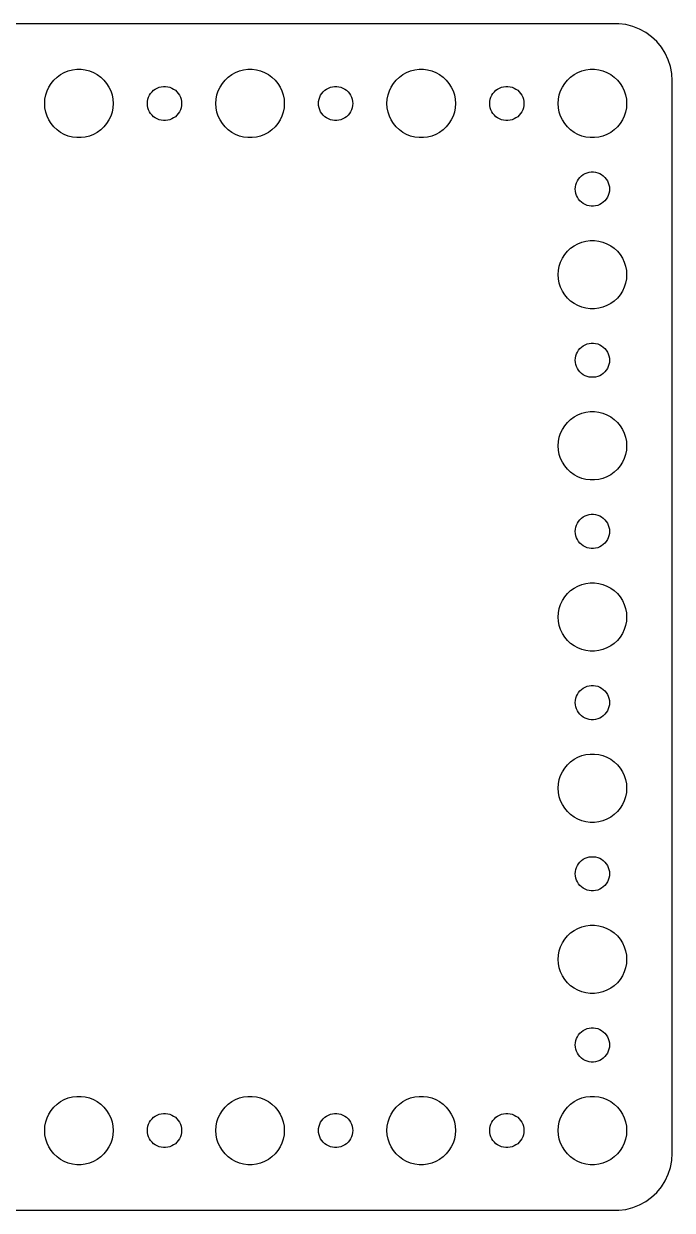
# Model space of a CAD drawing. Header units: metres. Extents: x -112 to 112, y -52 to 52.
# Drawn here: x 55.2 to 112, y -52 to 52 of the extents above; entities that cross this region are included whole.
import ezdxf

# ---------------------------------------------------------------- set-up
doc = ezdxf.new("R2010")
doc.units = ezdxf.units.M

msp = doc.modelspace()

# ---------------------------------------------------------------- linework, layer by layer
for p, q in [((107.314, 51.9901), (-107.314, 51.9901)), ((107.937, 51.9114), (107.314, 51.9901)), ((108.545, 51.7553), (107.937, 51.9114)), ((109.129, 51.5241), (108.545, 51.7553)), ((109.679, 51.2216), (109.129, 51.5241)), ((110.187, 50.8526), (109.679, 51.2216)), ((110.645, 50.4227), (110.187, 50.8526)), ((111.045, 49.9389), (110.645, 50.4227)), ((111.382, 49.4088), (111.045, 49.9389)), ((111.649, 48.8406), (111.382, 49.4088)), ((58.7227, 47.7145), (59.0729, 47.8532)), ((59.0729, 47.8532), (59.4379, 47.9469)), ((59.4379, 47.9469), (59.8116, 47.9941)), ((59.8116, 47.9941), (60.1884, 47.9941)), ((60.1884, 47.9941), (60.5621, 47.9469)), ((60.5621, 47.9469), (60.927, 47.8532)), ((60.927, 47.8532), (61.2773, 47.7145)), ((73.7227, 47.7145), (74.073, 47.8532)), ((74.073, 47.8532), (74.4379, 47.9469)), ((74.4379, 47.9469), (74.8116, 47.9941)), ((74.8116, 47.9941), (75.1884, 47.9941)), ((75.1884, 47.9941), (75.5621, 47.9469)), ((75.5621, 47.9469), (75.927, 47.8532)), ((75.927, 47.8532), (76.2773, 47.7145)), ((88.7227, 47.7145), (89.073, 47.8532)), ((89.073, 47.8532), (89.4379, 47.9469)), ((89.4379, 47.9469), (89.8116, 47.9941)), ((89.8116, 47.9941), (90.1884, 47.9941)), ((90.1884, 47.9941), (90.5621, 47.9469)), ((90.5621, 47.9469), (90.927, 47.8532)), ((90.927, 47.8532), (91.2773, 47.7145)), ((103.723, 47.7145), (104.073, 47.8532)), ((104.073, 47.8532), (104.438, 47.9469)), ((104.438, 47.9469), (104.812, 47.9941)), ((104.812, 47.9941), (105.188, 47.9941)), ((105.188, 47.9941), (105.562, 47.9469)), ((105.562, 47.9469), (105.927, 47.8532)), ((105.927, 47.8532), (106.277, 47.7145)), ((111.843, 48.2434), (111.649, 48.8406)), ((111.961, 47.6267), (111.843, 48.2434)), ((57.5729, 46.7634), (57.8131, 47.0536)), ((57.8131, 47.0536), (58.0877, 47.3115)), ((58.0877, 47.3115), (58.3925, 47.533)), ((58.3925, 47.533), (58.7227, 47.7145)), ((61.2773, 47.7145), (61.6075, 47.533)), ((61.6075, 47.533), (61.9123, 47.3115)), ((61.9123, 47.3115), (62.1869, 47.0536)), ((62.1869, 47.0536), (62.427, 46.7634)), ((72.573, 46.7634), (72.8131, 47.0536)), ((72.8131, 47.0536), (73.0877, 47.3115)), ((73.0877, 47.3115), (73.3925, 47.533)), ((73.3925, 47.533), (73.7227, 47.7145)), ((76.2773, 47.7145), (76.6075, 47.533)), ((76.6075, 47.533), (76.9123, 47.3115)), ((76.9123, 47.3115), (77.1869, 47.0536)), ((77.1869, 47.0536), (77.427, 46.7634)), ((87.573, 46.7634), (87.8131, 47.0536)), ((87.8131, 47.0536), (88.0877, 47.3115)), ((88.0877, 47.3115), (88.3925, 47.533)), ((88.3925, 47.533), (88.7227, 47.7145)), ((91.2773, 47.7145), (91.6075, 47.533)), ((91.6075, 47.533), (91.9123, 47.3115)), ((91.9123, 47.3115), (92.1869, 47.0536)), ((92.1869, 47.0536), (92.427, 46.7634)), ((102.573, 46.7634), (102.813, 47.0536)), ((102.813, 47.0536), (103.088, 47.3115)), ((103.088, 47.3115), (103.393, 47.533)), ((103.393, 47.533), (103.723, 47.7145)), ((106.277, 47.7145), (106.607, 47.533)), ((106.607, 47.533), (106.912, 47.3115)), ((106.912, 47.3115), (107.187, 47.0536)), ((107.187, 47.0536), (107.427, 46.7634)), ((112, 47), (111.961, 47.6267)), ((112, -47), (112, 47)), ((57.0942, 45.7461), (57.2107, 46.1044)), ((57.2107, 46.1044), (57.3711, 46.4453)), ((57.3711, 46.4453), (57.5729, 46.7634)), ((62.427, 46.7634), (62.6289, 46.4453)), ((62.6289, 46.4453), (62.7893, 46.1044)), ((62.7893, 46.1044), (62.9057, 45.7461)), ((66.1855, 45.7226), (66.2865, 45.8817)), ((66.2865, 45.8817), (66.4065, 46.0268)), ((66.4065, 46.0268), (66.5439, 46.1558)), ((66.5439, 46.1558), (66.6963, 46.2665)), ((66.6963, 46.2665), (66.8613, 46.3572)), ((66.8613, 46.3572), (67.0365, 46.4266)), ((67.0365, 46.4266), (67.2189, 46.4734)), ((67.2189, 46.4734), (67.4058, 46.497)), ((67.4058, 46.497), (67.5942, 46.497)), ((67.5942, 46.497), (67.7811, 46.4734)), ((67.7811, 46.4734), (67.9635, 46.4266)), ((67.9635, 46.4266), (68.1387, 46.3572)), ((68.1387, 46.3572), (68.3037, 46.2665)), ((68.3037, 46.2665), (68.4561, 46.1558)), ((68.4561, 46.1558), (68.5934, 46.0268)), ((68.5934, 46.0268), (68.7135, 45.8817)), ((68.7135, 45.8817), (68.8145, 45.7226)), ((72.0943, 45.7461), (72.2107, 46.1044)), ((72.2107, 46.1044), (72.3711, 46.4453)), ((72.3711, 46.4453), (72.573, 46.7634)), ((77.427, 46.7634), (77.6289, 46.4453)), ((77.6289, 46.4453), (77.7893, 46.1044)), ((77.7893, 46.1044), (77.9057, 45.7461)), ((81.1855, 45.7226), (81.2865, 45.8817)), ((81.2865, 45.8817), (81.4065, 46.0268)), ((81.4065, 46.0268), (81.5439, 46.1558)), ((81.5439, 46.1558), (81.6963, 46.2665)), ((81.6963, 46.2665), (81.8613, 46.3572)), ((81.8613, 46.3572), (82.0365, 46.4266)), ((82.0365, 46.4266), (82.2189, 46.4734)), ((82.2189, 46.4734), (82.4058, 46.497)), ((82.4058, 46.497), (82.5942, 46.497)), ((82.5942, 46.497), (82.7811, 46.4734)), ((82.7811, 46.4734), (82.9635, 46.4266)), ((82.9635, 46.4266), (83.1387, 46.3572)), ((83.1387, 46.3572), (83.3037, 46.2665)), ((83.3037, 46.2665), (83.4561, 46.1558)), ((83.4561, 46.1558), (83.5934, 46.0268)), ((83.5934, 46.0268), (83.7135, 45.8817)), ((83.7135, 45.8817), (83.8145, 45.7226)), ((87.0943, 45.7461), (87.2107, 46.1044)), ((87.2107, 46.1044), (87.3711, 46.4453)), ((87.3711, 46.4453), (87.573, 46.7634)), ((92.427, 46.7634), (92.6289, 46.4453)), ((92.6289, 46.4453), (92.7893, 46.1044)), ((92.7893, 46.1044), (92.9057, 45.7461)), ((96.1855, 45.7226), (96.2865, 45.8817)), ((96.2865, 45.8817), (96.4065, 46.0268)), ((96.4065, 46.0268), (96.5439, 46.1558)), ((96.5439, 46.1558), (96.6963, 46.2665)), ((96.6963, 46.2665), (96.8613, 46.3572)), ((96.8613, 46.3572), (97.0365, 46.4266)), ((97.0365, 46.4266), (97.2189, 46.4734)), ((97.2189, 46.4734), (97.4058, 46.497)), ((97.4058, 46.497), (97.5942, 46.497)), ((97.5942, 46.497), (97.7811, 46.4734)), ((97.7811, 46.4734), (97.9635, 46.4266)), ((97.9635, 46.4266), (98.1387, 46.3572)), ((98.1387, 46.3572), (98.3037, 46.2665)), ((98.3037, 46.2665), (98.4561, 46.1558)), ((98.4561, 46.1558), (98.5934, 46.0268)), ((98.5934, 46.0268), (98.7135, 45.8817)), ((98.7135, 45.8817), (98.8145, 45.7226)), ((102.094, 45.7461), (102.211, 46.1044)), ((102.211, 46.1044), (102.371, 46.4453)), ((102.371, 46.4453), (102.573, 46.7634)), ((107.427, 46.7634), (107.629, 46.4453)), ((107.629, 46.4453), (107.789, 46.1044)), ((107.789, 46.1044), (107.906, 45.7461)), ((57, 45), (57.0237, 45.376)), ((57.0237, 44.624), (57, 45)), ((57.0237, 45.376), (57.0942, 45.7461)), ((62.9057, 45.7461), (62.9763, 45.376)), ((62.9763, 45.376), (63, 45)), ((63, 45), (62.9763, 44.624)), ((66, 45), (66.0118, 45.188)), ((66.0118, 44.812), (66, 45)), ((66.0118, 45.188), (66.0471, 45.373)), ((66.0471, 44.627), (66.0118, 44.812)), ((66.0471, 45.373), (66.1053, 45.5522)), ((66.1053, 45.5522), (66.1855, 45.7226)), ((68.8145, 45.7226), (68.8947, 45.5522)), ((68.8947, 45.5522), (68.9529, 45.373)), ((68.9529, 45.373), (68.9882, 45.188)), ((68.9882, 44.812), (68.9529, 44.627)), ((68.9882, 45.188), (69, 45)), ((69, 45), (68.9882, 44.812)), ((72, 45), (72.0237, 45.376)), ((72.0237, 44.624), (72, 45)), ((72.0237, 45.376), (72.0943, 45.7461)), ((77.9057, 45.7461), (77.9763, 45.376)), ((77.9763, 45.376), (78, 45)), ((78, 45), (77.9763, 44.624)), ((81, 45), (81.0118, 45.188)), ((81.0118, 44.812), (81, 45)), ((81.0118, 45.188), (81.0471, 45.373)), ((81.0471, 44.627), (81.0118, 44.812)), ((81.0471, 45.373), (81.1053, 45.5522)), ((81.1053, 45.5522), (81.1855, 45.7226)), ((83.8145, 45.7226), (83.8947, 45.5522)), ((83.8947, 45.5522), (83.9529, 45.373)), ((83.9529, 45.373), (83.9882, 45.188)), ((83.9882, 44.812), (83.9529, 44.627)), ((83.9882, 45.188), (84, 45)), ((84, 45), (83.9882, 44.812)), ((87, 45), (87.0237, 45.376)), ((87.0237, 44.624), (87, 45)), ((87.0237, 45.376), (87.0943, 45.7461)), ((92.9057, 45.7461), (92.9763, 45.376)), ((92.9763, 45.376), (93, 45)), ((93, 45), (92.9763, 44.624)), ((96, 45), (96.0118, 45.188)), ((96.0118, 44.812), (96, 45)), ((96.0118, 45.188), (96.0471, 45.373)), ((96.0471, 44.627), (96.0118, 44.812)), ((96.0471, 45.373), (96.1053, 45.5522)), ((96.1053, 45.5522), (96.1855, 45.7226)), ((98.8145, 45.7226), (98.8947, 45.5522)), ((98.8947, 45.5522), (98.9529, 45.373)), ((98.9529, 45.373), (98.9882, 45.188)), ((98.9882, 44.812), (98.9529, 44.627)), ((98.9882, 45.188), (99, 45)), ((99, 45), (98.9882, 44.812)), ((102, 45), (102.024, 45.376)), ((102.024, 44.624), (102, 45)), ((102.024, 45.376), (102.094, 45.7461)), ((107.906, 45.7461), (107.976, 45.376)), ((107.976, 45.376), (108, 45)), ((108, 45), (107.976, 44.624)), ((57.0942, 44.2539), (57.0237, 44.624)), ((57.2107, 43.8956), (57.0942, 44.2539)), ((57.3711, 43.5547), (57.2107, 43.8956)), ((62.7893, 43.8956), (62.6289, 43.5547)), ((62.9057, 44.2539), (62.7893, 43.8956)), ((62.9763, 44.624), (62.9057, 44.2539)), ((66.1053, 44.4478), (66.0471, 44.627)), ((66.1855, 44.2774), (66.1053, 44.4478)), ((66.2865, 44.1183), (66.1855, 44.2774)), ((66.4065, 43.9732), (66.2865, 44.1183)), ((66.5439, 43.8442), (66.4065, 43.9732)), ((66.6963, 43.7335), (66.5439, 43.8442)), ((66.8613, 43.6428), (66.6963, 43.7335)), ((68.3037, 43.7335), (68.1387, 43.6428)), ((68.4561, 43.8442), (68.3037, 43.7335)), ((68.5934, 43.9732), (68.4561, 43.8442)), ((68.7135, 44.1183), (68.5934, 43.9732)), ((68.8145, 44.2774), (68.7135, 44.1183)), ((68.8947, 44.4478), (68.8145, 44.2774)), ((68.9529, 44.627), (68.8947, 44.4478)), ((72.0943, 44.2539), (72.0237, 44.624)), ((72.2107, 43.8956), (72.0943, 44.2539)), ((72.3711, 43.5547), (72.2107, 43.8956)), ((77.7893, 43.8956), (77.6289, 43.5547)), ((77.9057, 44.2539), (77.7893, 43.8956)), ((77.9763, 44.624), (77.9057, 44.2539)), ((81.1053, 44.4478), (81.0471, 44.627)), ((81.1855, 44.2774), (81.1053, 44.4478)), ((81.2865, 44.1183), (81.1855, 44.2774)), ((81.4065, 43.9732), (81.2865, 44.1183)), ((81.5439, 43.8442), (81.4065, 43.9732)), ((81.6963, 43.7335), (81.5439, 43.8442)), ((81.8613, 43.6428), (81.6963, 43.7335)), ((83.3037, 43.7335), (83.1387, 43.6428)), ((83.4561, 43.8442), (83.3037, 43.7335)), ((83.5934, 43.9732), (83.4561, 43.8442)), ((83.7135, 44.1183), (83.5934, 43.9732)), ((83.8145, 44.2774), (83.7135, 44.1183)), ((83.8947, 44.4478), (83.8145, 44.2774)), ((83.9529, 44.627), (83.8947, 44.4478)), ((87.0943, 44.2539), (87.0237, 44.624)), ((87.2107, 43.8956), (87.0943, 44.2539)), ((87.3711, 43.5547), (87.2107, 43.8956)), ((92.7893, 43.8956), (92.6289, 43.5547)), ((92.9057, 44.2539), (92.7893, 43.8956)), ((92.9763, 44.624), (92.9057, 44.2539)), ((96.1053, 44.4478), (96.0471, 44.627)), ((96.1855, 44.2774), (96.1053, 44.4478)), ((96.2865, 44.1183), (96.1855, 44.2774)), ((96.4065, 43.9732), (96.2865, 44.1183)), ((96.5439, 43.8442), (96.4065, 43.9732)), ((96.6963, 43.7335), (96.5439, 43.8442)), ((96.8613, 43.6428), (96.6963, 43.7335)), ((98.3037, 43.7335), (98.1387, 43.6428)), ((98.4561, 43.8442), (98.3037, 43.7335)), ((98.5934, 43.9732), (98.4561, 43.8442)), ((98.7135, 44.1183), (98.5934, 43.9732)), ((98.8145, 44.2774), (98.7135, 44.1183)), ((98.8947, 44.4478), (98.8145, 44.2774)), ((98.9529, 44.627), (98.8947, 44.4478)), ((102.094, 44.2539), (102.024, 44.624)), ((102.211, 43.8956), (102.094, 44.2539)), ((102.371, 43.5547), (102.211, 43.8956)), ((107.789, 43.8956), (107.629, 43.5547)), ((107.906, 44.2539), (107.789, 43.8956)), ((107.976, 44.624), (107.906, 44.2539)), ((57.5729, 43.2366), (57.3711, 43.5547)), ((57.8131, 42.9464), (57.5729, 43.2366)), ((58.0877, 42.6885), (57.8131, 42.9464)), ((58.3925, 42.467), (58.0877, 42.6885)), ((61.9123, 42.6885), (61.6075, 42.467)), ((62.1869, 42.9464), (61.9123, 42.6885)), ((62.427, 43.2366), (62.1869, 42.9464)), ((62.6289, 43.5547), (62.427, 43.2366)), ((67.0365, 43.5734), (66.8613, 43.6428)), ((67.2189, 43.5266), (67.0365, 43.5734)), ((67.4058, 43.503), (67.2189, 43.5266)), ((67.5942, 43.503), (67.4058, 43.503)), ((67.7811, 43.5266), (67.5942, 43.503)), ((67.9635, 43.5734), (67.7811, 43.5266)), ((68.1387, 43.6428), (67.9635, 43.5734)), ((72.573, 43.2366), (72.3711, 43.5547)), ((72.8131, 42.9464), (72.573, 43.2366)), ((73.0877, 42.6885), (72.8131, 42.9464)), ((73.3925, 42.467), (73.0877, 42.6885)), ((76.9123, 42.6885), (76.6075, 42.467)), ((77.1869, 42.9464), (76.9123, 42.6885)), ((77.427, 43.2366), (77.1869, 42.9464)), ((77.6289, 43.5547), (77.427, 43.2366)), ((82.0365, 43.5734), (81.8613, 43.6428)), ((82.2189, 43.5266), (82.0365, 43.5734)), ((82.4058, 43.503), (82.2189, 43.5266)), ((82.5942, 43.503), (82.4058, 43.503)), ((82.7811, 43.5266), (82.5942, 43.503)), ((82.9635, 43.5734), (82.7811, 43.5266)), ((83.1387, 43.6428), (82.9635, 43.5734)), ((87.573, 43.2366), (87.3711, 43.5547)), ((87.8131, 42.9464), (87.573, 43.2366)), ((88.0877, 42.6885), (87.8131, 42.9464)), ((88.3925, 42.467), (88.0877, 42.6885)), ((91.9123, 42.6885), (91.6075, 42.467)), ((92.1869, 42.9464), (91.9123, 42.6885)), ((92.427, 43.2366), (92.1869, 42.9464)), ((92.6289, 43.5547), (92.427, 43.2366)), ((97.0365, 43.5734), (96.8613, 43.6428)), ((97.2189, 43.5266), (97.0365, 43.5734)), ((97.4058, 43.503), (97.2189, 43.5266)), ((97.5942, 43.503), (97.4058, 43.503)), ((97.7811, 43.5266), (97.5942, 43.503)), ((97.9635, 43.5734), (97.7811, 43.5266)), ((98.1387, 43.6428), (97.9635, 43.5734)), ((102.573, 43.2366), (102.371, 43.5547)), ((102.813, 42.9464), (102.573, 43.2366)), ((103.088, 42.6885), (102.813, 42.9464)), ((103.393, 42.467), (103.088, 42.6885)), ((106.912, 42.6885), (106.607, 42.467)), ((107.187, 42.9464), (106.912, 42.6885)), ((107.427, 43.2366), (107.187, 42.9464)), ((107.629, 43.5547), (107.427, 43.2366)), ((58.7227, 42.2855), (58.3925, 42.467)), ((59.0729, 42.1468), (58.7227, 42.2855)), ((59.4379, 42.0531), (59.0729, 42.1468)), ((59.8116, 42.0059), (59.4379, 42.0531)), ((60.1884, 42.0059), (59.8116, 42.0059)), ((60.5621, 42.0531), (60.1884, 42.0059)), ((60.927, 42.1468), (60.5621, 42.0531)), ((61.2773, 42.2855), (60.927, 42.1468)), ((61.6075, 42.467), (61.2773, 42.2855)), ((73.7227, 42.2855), (73.3925, 42.467)), ((74.073, 42.1468), (73.7227, 42.2855)), ((74.4379, 42.0531), (74.073, 42.1468)), ((74.8116, 42.0059), (74.4379, 42.0531)), ((75.1884, 42.0059), (74.8116, 42.0059)), ((75.5621, 42.0531), (75.1884, 42.0059)), ((75.927, 42.1468), (75.5621, 42.0531)), ((76.2773, 42.2855), (75.927, 42.1468)), ((76.6075, 42.467), (76.2773, 42.2855)), ((88.7227, 42.2855), (88.3925, 42.467)), ((89.073, 42.1468), (88.7227, 42.2855)), ((89.4379, 42.0531), (89.073, 42.1468)), ((89.8116, 42.0059), (89.4379, 42.0531)), ((90.1884, 42.0059), (89.8116, 42.0059)), ((90.5621, 42.0531), (90.1884, 42.0059)), ((90.927, 42.1468), (90.5621, 42.0531)), ((91.2773, 42.2855), (90.927, 42.1468)), ((91.6075, 42.467), (91.2773, 42.2855)), ((103.723, 42.2855), (103.393, 42.467)), ((104.073, 42.1468), (103.723, 42.2855)), ((104.438, 42.0531), (104.073, 42.1468)), ((104.812, 42.0059), (104.438, 42.0531)), ((105.188, 42.0059), (104.812, 42.0059)), ((105.562, 42.0531), (105.188, 42.0059)), ((105.927, 42.1468), (105.562, 42.0531)), ((106.277, 42.2855), (105.927, 42.1468)), ((106.607, 42.467), (106.277, 42.2855)), ((103.786, 38.3817), (103.907, 38.5268)), ((103.907, 38.5268), (104.044, 38.6558)), ((104.044, 38.6558), (104.196, 38.7665)), ((104.196, 38.7665), (104.361, 38.8572)), ((104.361, 38.8572), (104.536, 38.9266)), ((104.536, 38.9266), (104.719, 38.9734)), ((104.719, 38.9734), (104.906, 38.997)), ((104.906, 38.997), (105.094, 38.997)), ((105.094, 38.997), (105.281, 38.9734)), ((105.281, 38.9734), (105.464, 38.9266)), ((105.464, 38.9266), (105.639, 38.8572)), ((105.639, 38.8572), (105.804, 38.7665)), ((105.804, 38.7665), (105.956, 38.6558)), ((105.956, 38.6558), (106.093, 38.5268)), ((106.093, 38.5268), (106.214, 38.3817)), ((103.5, 37.5), (103.512, 37.688)), ((103.512, 37.312), (103.5, 37.5)), ((103.512, 37.688), (103.547, 37.873)), ((103.547, 37.873), (103.605, 38.0522)), ((103.605, 38.0522), (103.686, 38.2226)), ((103.686, 38.2226), (103.786, 38.3817)), ((106.214, 38.3817), (106.314, 38.2226)), ((106.314, 38.2226), (106.395, 38.0522)), ((106.395, 38.0522), (106.453, 37.873)), ((106.453, 37.873), (106.488, 37.688)), ((106.488, 37.688), (106.5, 37.5)), ((106.5, 37.5), (106.488, 37.312)), ((103.547, 37.127), (103.512, 37.312)), ((103.605, 36.9478), (103.547, 37.127)), ((103.686, 36.7774), (103.605, 36.9478)), ((103.786, 36.6183), (103.686, 36.7774)), ((103.907, 36.4732), (103.786, 36.6183)), ((104.044, 36.3442), (103.907, 36.4732)), ((106.093, 36.4732), (105.956, 36.3442)), ((106.214, 36.6183), (106.093, 36.4732)), ((106.314, 36.7774), (106.214, 36.6183)), ((106.395, 36.9478), (106.314, 36.7774)), ((106.453, 37.127), (106.395, 36.9478)), ((106.488, 37.312), (106.453, 37.127)), ((104.196, 36.2335), (104.044, 36.3442)), ((104.361, 36.1428), (104.196, 36.2335)), ((104.536, 36.0734), (104.361, 36.1428)), ((104.719, 36.0266), (104.536, 36.0734)), ((104.906, 36.003), (104.719, 36.0266)), ((105.094, 36.003), (104.906, 36.003)), ((105.281, 36.0266), (105.094, 36.003)), ((105.464, 36.0734), (105.281, 36.0266)), ((105.639, 36.1428), (105.464, 36.0734)), ((105.804, 36.2335), (105.639, 36.1428)), ((105.956, 36.3442), (105.804, 36.2335)), ((102.813, 32.0536), (103.088, 32.3115)), ((103.088, 32.3115), (103.393, 32.533)), ((103.393, 32.533), (103.723, 32.7145)), ((103.723, 32.7145), (104.073, 32.8532)), ((104.073, 32.8532), (104.438, 32.9469)), ((104.438, 32.9469), (104.812, 32.9941)), ((104.812, 32.9941), (105.188, 32.9941)), ((105.188, 32.9941), (105.562, 32.9469)), ((105.562, 32.9469), (105.927, 32.8532)), ((105.927, 32.8532), (106.277, 32.7145)), ((106.277, 32.7145), (106.607, 32.533)), ((106.607, 32.533), (106.912, 32.3115)), ((106.912, 32.3115), (107.187, 32.0536)), ((102.211, 31.1044), (102.371, 31.4453)), ((102.371, 31.4453), (102.573, 31.7634)), ((102.573, 31.7634), (102.813, 32.0536)), ((107.187, 32.0536), (107.427, 31.7634)), ((107.427, 31.7634), (107.629, 31.4453)), ((107.629, 31.4453), (107.789, 31.1044)), ((102, 30), (102.024, 30.376)), ((102.024, 30.376), (102.094, 30.7461)), ((102.094, 30.7461), (102.211, 31.1044)), ((107.789, 31.1044), (107.906, 30.7461)), ((107.906, 30.7461), (107.976, 30.376)), ((107.976, 30.376), (108, 30)), ((102.024, 29.624), (102, 30)), ((102.094, 29.2539), (102.024, 29.624)), ((102.211, 28.8956), (102.094, 29.2539)), ((107.906, 29.2539), (107.789, 28.8956)), ((107.976, 29.624), (107.906, 29.2539)), ((108, 30), (107.976, 29.624)), ((102.371, 28.5547), (102.211, 28.8956)), ((102.573, 28.2366), (102.371, 28.5547)), ((102.813, 27.9464), (102.573, 28.2366)), ((107.427, 28.2366), (107.187, 27.9464)), ((107.629, 28.5547), (107.427, 28.2366)), ((107.789, 28.8956), (107.629, 28.5547)), ((103.088, 27.6884), (102.813, 27.9464)), ((103.393, 27.467), (103.088, 27.6884)), ((103.723, 27.2855), (103.393, 27.467)), ((104.073, 27.1468), (103.723, 27.2855)), ((104.438, 27.0531), (104.073, 27.1468)), ((104.812, 27.0059), (104.438, 27.0531)), ((105.562, 27.0531), (105.188, 27.0059)), ((105.927, 27.1468), (105.562, 27.0531)), ((106.277, 27.2855), (105.927, 27.1468)), ((106.607, 27.467), (106.277, 27.2855)), ((106.912, 27.6884), (106.607, 27.467)), ((107.187, 27.9464), (106.912, 27.6884)), ((105.188, 27.0059), (104.812, 27.0059)), ((104.361, 23.8572), (104.536, 23.9266)), ((104.536, 23.9266), (104.719, 23.9734)), ((104.719, 23.9734), (104.906, 23.997)), ((104.906, 23.997), (105.094, 23.997)), ((105.094, 23.997), (105.281, 23.9734)), ((105.281, 23.9734), (105.464, 23.9266)), ((105.464, 23.9266), (105.639, 23.8572)), ((103.547, 22.873), (103.605, 23.0522)), ((103.605, 23.0522), (103.686, 23.2226)), ((103.686, 23.2226), (103.786, 23.3817)), ((103.786, 23.3817), (103.907, 23.5268)), ((103.907, 23.5268), (104.044, 23.6558)), ((104.044, 23.6558), (104.196, 23.7665)), ((104.196, 23.7665), (104.361, 23.8572)), ((105.639, 23.8572), (105.804, 23.7665)), ((105.804, 23.7665), (105.956, 23.6558)), ((105.956, 23.6558), (106.093, 23.5268)), ((106.093, 23.5268), (106.214, 23.3817)), ((106.214, 23.3817), (106.314, 23.2226)), ((106.314, 23.2226), (106.395, 23.0522)), ((106.395, 23.0522), (106.453, 22.873)), ((103.5, 22.5), (103.512, 22.688)), ((103.512, 22.312), (103.5, 22.5)), ((103.512, 22.688), (103.547, 22.873)), ((103.547, 22.127), (103.512, 22.312)), ((103.605, 21.9478), (103.547, 22.127)), ((103.686, 21.7774), (103.605, 21.9478)), ((106.395, 21.9478), (106.314, 21.7774)), ((106.453, 22.127), (106.395, 21.9478)), ((106.453, 22.873), (106.488, 22.688)), ((106.488, 22.312), (106.453, 22.127)), ((106.488, 22.688), (106.5, 22.5)), ((106.5, 22.5), (106.488, 22.312)), ((103.786, 21.6183), (103.686, 21.7774)), ((103.907, 21.4732), (103.786, 21.6183)), ((104.044, 21.3442), (103.907, 21.4732)), ((104.196, 21.2335), (104.044, 21.3442)), ((104.361, 21.1427), (104.196, 21.2335)), ((104.536, 21.0734), (104.361, 21.1427)), ((104.719, 21.0266), (104.536, 21.0734)), ((104.906, 21.003), (104.719, 21.0266)), ((105.094, 21.003), (104.906, 21.003)), ((105.281, 21.0266), (105.094, 21.003)), ((105.464, 21.0734), (105.281, 21.0266)), ((105.639, 21.1427), (105.464, 21.0734)), ((105.804, 21.2335), (105.639, 21.1427)), ((105.956, 21.3442), (105.804, 21.2335)), ((106.093, 21.4732), (105.956, 21.3442)), ((106.214, 21.6183), (106.093, 21.4732)), ((106.314, 21.7774), (106.214, 21.6183)), ((103.393, 17.533), (103.723, 17.7145)), ((103.723, 17.7145), (104.073, 17.8532)), ((104.073, 17.8532), (104.438, 17.9469)), ((104.438, 17.9469), (104.812, 17.9941)), ((104.812, 17.9941), (105.188, 17.9941)), ((105.188, 17.9941), (105.562, 17.9469)), ((105.562, 17.9469), (105.927, 17.8532)), ((105.927, 17.8532), (106.277, 17.7145)), ((106.277, 17.7145), (106.607, 17.533)), ((102.371, 16.4453), (102.573, 16.7634)), ((102.573, 16.7634), (102.813, 17.0536)), ((102.813, 17.0536), (103.088, 17.3115)), ((103.088, 17.3115), (103.393, 17.533)), ((106.607, 17.533), (106.912, 17.3115)), ((106.912, 17.3115), (107.187, 17.0536)), ((107.187, 17.0536), (107.427, 16.7634)), ((107.427, 16.7634), (107.629, 16.4453)), ((102.024, 15.376), (102.094, 15.7461)), ((102.094, 15.7461), (102.211, 16.1044)), ((102.211, 16.1044), (102.371, 16.4453)), ((107.629, 16.4453), (107.789, 16.1044)), ((107.789, 16.1044), (107.906, 15.7461)), ((107.906, 15.7461), (107.976, 15.376)), ((102, 15), (102.024, 15.376)), ((102.024, 14.624), (102, 15)), ((102.094, 14.2539), (102.024, 14.624)), ((107.976, 14.624), (107.906, 14.2539)), ((107.976, 15.376), (108, 15)), ((108, 15), (107.976, 14.624)), ((102.211, 13.8956), (102.094, 14.2539)), ((102.371, 13.5547), (102.211, 13.8956)), ((102.573, 13.2366), (102.371, 13.5547)), ((107.629, 13.5547), (107.427, 13.2366)), ((107.789, 13.8956), (107.629, 13.5547)), ((107.906, 14.2539), (107.789, 13.8956)), ((102.813, 12.9464), (102.573, 13.2366)), ((103.088, 12.6884), (102.813, 12.9464)), ((103.393, 12.467), (103.088, 12.6884)), ((106.912, 12.6884), (106.607, 12.467)), ((107.187, 12.9464), (106.912, 12.6884)), ((107.427, 13.2366), (107.187, 12.9464)), ((103.723, 12.2855), (103.393, 12.467)), ((104.073, 12.1468), (103.723, 12.2855)), ((104.438, 12.0531), (104.073, 12.1468)), ((104.812, 12.0059), (104.438, 12.0531)), ((105.188, 12.0059), (104.812, 12.0059)), ((105.562, 12.0531), (105.188, 12.0059)), ((105.927, 12.1468), (105.562, 12.0531)), ((106.277, 12.2855), (105.927, 12.1468)), ((106.607, 12.467), (106.277, 12.2855)), ((103.686, 8.22263), (103.786, 8.38167)), ((103.786, 8.38167), (103.907, 8.52681)), ((103.907, 8.52681), (104.044, 8.65576)), ((104.044, 8.65576), (104.196, 8.76648)), ((104.196, 8.76648), (104.361, 8.85724)), ((104.361, 8.85724), (104.536, 8.92657)), ((104.536, 8.92657), (104.719, 8.97342)), ((104.719, 8.97342), (104.906, 8.99704)), ((104.906, 8.99704), (105.094, 8.99704)), ((105.094, 8.99704), (105.281, 8.97342)), ((105.281, 8.97342), (105.464, 8.92657)), ((105.464, 8.92657), (105.639, 8.85724)), ((105.639, 8.85724), (105.804, 8.76648)), ((105.804, 8.76648), (105.956, 8.65576)), ((105.956, 8.65576), (106.093, 8.52681)), ((106.093, 8.52681), (106.214, 8.38167)), ((106.214, 8.38167), (106.314, 8.22263)), ((103.5, 7.5), (103.512, 7.68799)), ((103.512, 7.312), (103.5, 7.5)), ((103.512, 7.68799), (103.547, 7.87303)), ((103.547, 7.12695), (103.512, 7.312)), ((103.547, 7.87303), (103.605, 8.05219)), ((103.605, 8.05219), (103.686, 8.22263)), ((106.314, 8.22263), (106.395, 8.05219)), ((106.395, 8.05219), (106.453, 7.87303)), ((106.453, 7.87303), (106.488, 7.68799)), ((106.488, 7.312), (106.453, 7.12695)), ((106.488, 7.68799), (106.5, 7.5)), ((106.5, 7.5), (106.488, 7.312)), ((103.605, 6.9478), (103.547, 7.12695)), ((103.686, 6.77736), (103.605, 6.9478)), ((103.786, 6.61832), (103.686, 6.77736)), ((103.907, 6.47318), (103.786, 6.61832)), ((104.044, 6.34422), (103.907, 6.47318)), ((104.196, 6.23351), (104.044, 6.34422)), ((105.956, 6.34422), (105.804, 6.23351)), ((106.093, 6.47318), (105.956, 6.34422)), ((106.214, 6.61832), (106.093, 6.47318)), ((106.314, 6.77736), (106.214, 6.61832)), ((106.395, 6.9478), (106.314, 6.77736)), ((106.453, 7.12695), (106.395, 6.9478)), ((104.361, 6.14275), (104.196, 6.23351)), ((104.536, 6.07341), (104.361, 6.14275)), ((104.719, 6.02657), (104.536, 6.07341)), ((104.906, 6.00294), (104.719, 6.02657)), ((105.094, 6.00294), (104.906, 6.00294)), ((105.281, 6.02657), (105.094, 6.00294)), ((105.464, 6.07341), (105.281, 6.02657)), ((105.639, 6.14275), (105.464, 6.07341)), ((105.804, 6.23351), (105.639, 6.14275)), ((102.813, 2.05363), (103.088, 2.31154)), ((103.088, 2.31154), (103.393, 2.53297)), ((103.393, 2.53297), (103.723, 2.71448)), ((103.723, 2.71448), (104.073, 2.85316)), ((104.073, 2.85316), (104.438, 2.94685)), ((104.438, 2.94685), (104.812, 2.99408)), ((104.812, 2.99408), (105.188, 2.99408)), ((105.188, 2.99408), (105.562, 2.94685)), ((105.562, 2.94685), (105.927, 2.85316)), ((105.927, 2.85316), (106.277, 2.71448)), ((106.277, 2.71448), (106.607, 2.53297)), ((106.607, 2.53297), (106.912, 2.31154)), ((106.912, 2.31154), (107.187, 2.05363)), ((102.094, 0.74606), (102.211, 1.10437)), ((102.211, 1.10437), (102.371, 1.44525)), ((102.371, 1.44525), (102.573, 1.76335)), ((102.573, 1.76335), (102.813, 2.05363)), ((107.187, 2.05363), (107.427, 1.76335)), ((107.427, 1.76335), (107.629, 1.44525)), ((107.629, 1.44525), (107.789, 1.10437)), ((107.789, 1.10437), (107.906, 0.74606)), ((102, 0), (102.024, 0.37599)), ((102.024, -0.37599), (102, 0)), ((102.024, 0.37599), (102.094, 0.74606)), ((107.906, 0.74606), (107.976, 0.37599)), ((107.976, 0.37599), (108, 0)), ((108, 0), (107.976, -0.37599)), ((102.094, -0.74606), (102.024, -0.37599)), ((102.211, -1.10437), (102.094, -0.74606)), ((107.906, -0.74606), (107.789, -1.10437)), ((107.976, -0.37599), (107.906, -0.74606)), ((102.371, -1.44525), (102.211, -1.10437)), ((102.573, -1.76335), (102.371, -1.44525)), ((102.813, -2.05363), (102.573, -1.76335)), ((103.088, -2.31154), (102.813, -2.05363)), ((107.187, -2.05363), (106.912, -2.31154)), ((107.427, -1.76335), (107.187, -2.05363)), ((107.629, -1.44525), (107.427, -1.76335)), ((107.789, -1.10437), (107.629, -1.44525)), ((103.393, -2.53297), (103.088, -2.31154)), ((103.723, -2.71448), (103.393, -2.53297)), ((104.073, -2.85316), (103.723, -2.71448)), ((104.438, -2.94685), (104.073, -2.85316)), ((104.812, -2.99408), (104.438, -2.94685)), ((105.188, -2.99408), (104.812, -2.99408)), ((105.562, -2.94685), (105.188, -2.99408)), ((105.927, -2.85316), (105.562, -2.94685)), ((106.277, -2.71448), (105.927, -2.85316)), ((106.607, -2.53297), (106.277, -2.71448)), ((106.912, -2.31154), (106.607, -2.53297)), ((104.044, -6.34422), (104.196, -6.23351)), ((104.196, -6.23351), (104.361, -6.14275)), ((104.361, -6.14275), (104.536, -6.07341)), ((104.536, -6.07341), (104.719, -6.02657)), ((104.719, -6.02657), (104.906, -6.00294)), ((104.906, -6.00294), (105.094, -6.00294)), ((105.094, -6.00294), (105.281, -6.02657)), ((105.281, -6.02657), (105.464, -6.07341)), ((105.464, -6.07341), (105.639, -6.14275)), ((105.639, -6.14275), (105.804, -6.23351)), ((105.804, -6.23351), (105.956, -6.34422)), ((103.512, -7.312), (103.547, -7.12695)), ((103.547, -7.12695), (103.605, -6.9478)), ((103.605, -6.9478), (103.686, -6.77736)), ((103.686, -6.77736), (103.786, -6.61832)), ((103.786, -6.61832), (103.907, -6.47318)), ((103.907, -6.47318), (104.044, -6.34422)), ((105.956, -6.34422), (106.093, -6.47318)), ((106.093, -6.47318), (106.214, -6.61832)), ((106.214, -6.61832), (106.314, -6.77736)), ((106.314, -6.77736), (106.395, -6.9478)), ((106.395, -6.9478), (106.453, -7.12695)), ((106.453, -7.12695), (106.488, -7.312)), ((103.5, -7.5), (103.512, -7.312)), ((103.512, -7.68799), (103.5, -7.5)), ((103.547, -7.87303), (103.512, -7.68799)), ((103.605, -8.05219), (103.547, -7.87303)), ((103.686, -8.22263), (103.605, -8.05219)), ((103.786, -8.38167), (103.686, -8.22263)), ((106.314, -8.22263), (106.214, -8.38167)), ((106.395, -8.05219), (106.314, -8.22263)), ((106.453, -7.87303), (106.395, -8.05219)), ((106.488, -7.68799), (106.453, -7.87303)), ((106.488, -7.312), (106.5, -7.5)), ((106.5, -7.5), (106.488, -7.68799)), ((103.907, -8.52681), (103.786, -8.38167)), ((104.044, -8.65576), (103.907, -8.52681)), ((104.196, -8.76648), (104.044, -8.65576)), ((104.361, -8.85724), (104.196, -8.76648)), ((104.536, -8.92657), (104.361, -8.85724)), ((104.719, -8.97342), (104.536, -8.92657)), ((104.906, -8.99704), (104.719, -8.97342)), ((105.094, -8.99704), (104.906, -8.99704)), ((105.281, -8.97342), (105.094, -8.99704)), ((105.464, -8.92657), (105.281, -8.97342)), ((105.639, -8.85724), (105.464, -8.92657)), ((105.804, -8.76648), (105.639, -8.85724)), ((105.956, -8.65576), (105.804, -8.76648)), ((106.093, -8.52681), (105.956, -8.65576)), ((106.214, -8.38167), (106.093, -8.52681)), ((103.088, -12.6884), (103.393, -12.467)), ((103.393, -12.467), (103.723, -12.2855)), ((103.723, -12.2855), (104.073, -12.1468)), ((104.073, -12.1468), (104.438, -12.0531)), ((104.438, -12.0531), (104.812, -12.0059)), ((104.812, -12.0059), (105.188, -12.0059)), ((105.188, -12.0059), (105.562, -12.0531)), ((105.562, -12.0531), (105.927, -12.1468)), ((105.927, -12.1468), (106.277, -12.2855)), ((106.277, -12.2855), (106.607, -12.467)), ((106.607, -12.467), (106.912, -12.6884)), ((102.371, -13.5547), (102.573, -13.2366)), ((102.573, -13.2366), (102.813, -12.9464)), ((102.813, -12.9464), (103.088, -12.6884)), ((106.912, -12.6884), (107.187, -12.9464)), ((107.187, -12.9464), (107.427, -13.2366)), ((107.427, -13.2366), (107.629, -13.5547)), ((102.024, -14.624), (102.094, -14.2539)), ((102.094, -14.2539), (102.211, -13.8956)), ((102.211, -13.8956), (102.371, -13.5547)), ((107.629, -13.5547), (107.789, -13.8956)), ((107.789, -13.8956), (107.906, -14.2539)), ((107.906, -14.2539), (107.976, -14.624)), ((102, -15), (102.024, -14.624)), ((102.024, -15.376), (102, -15)), ((102.094, -15.7461), (102.024, -15.376)), ((107.976, -15.376), (107.906, -15.7461)), ((107.976, -14.624), (108, -15)), ((108, -15), (107.976, -15.376)), ((102.211, -16.1044), (102.094, -15.7461)), ((102.371, -16.4453), (102.211, -16.1044)), ((102.573, -16.7634), (102.371, -16.4453)), ((107.629, -16.4453), (107.427, -16.7634)), ((107.789, -16.1044), (107.629, -16.4453)), ((107.906, -15.7461), (107.789, -16.1044)), ((102.813, -17.0536), (102.573, -16.7634)), ((103.088, -17.3115), (102.813, -17.0536)), ((103.393, -17.533), (103.088, -17.3115)), ((103.723, -17.7145), (103.393, -17.533)), ((106.607, -17.533), (106.277, -17.7145)), ((106.912, -17.3115), (106.607, -17.533)), ((107.187, -17.0536), (106.912, -17.3115)), ((107.427, -16.7634), (107.187, -17.0536)), ((104.073, -17.8532), (103.723, -17.7145)), ((104.438, -17.9469), (104.073, -17.8532)), ((104.812, -17.9941), (104.438, -17.9469)), ((105.188, -17.9941), (104.812, -17.9941)), ((105.562, -17.9469), (105.188, -17.9941)), ((105.927, -17.8532), (105.562, -17.9469)), ((106.277, -17.7145), (105.927, -17.8532)), ((103.605, -21.9478), (103.686, -21.7774)), ((103.686, -21.7774), (103.786, -21.6183)), ((103.786, -21.6183), (103.907, -21.4732)), ((103.907, -21.4732), (104.044, -21.3442)), ((104.044, -21.3442), (104.196, -21.2335)), ((104.196, -21.2335), (104.361, -21.1427)), ((104.361, -21.1427), (104.536, -21.0734)), ((104.536, -21.0734), (104.719, -21.0266)), ((104.719, -21.0266), (104.906, -21.003)), ((104.906, -21.003), (105.094, -21.003)), ((105.094, -21.003), (105.281, -21.0266)), ((105.281, -21.0266), (105.464, -21.0734)), ((105.464, -21.0734), (105.639, -21.1427)), ((105.639, -21.1427), (105.804, -21.2335)), ((105.804, -21.2335), (105.956, -21.3442)), ((105.956, -21.3442), (106.093, -21.4732)), ((106.093, -21.4732), (106.214, -21.6183)), ((106.214, -21.6183), (106.314, -21.7774)), ((106.314, -21.7774), (106.395, -21.9478)), ((103.5, -22.5), (103.512, -22.312)), ((103.512, -22.688), (103.5, -22.5)), ((103.512, -22.312), (103.547, -22.127)), ((103.547, -22.873), (103.512, -22.688)), ((103.547, -22.127), (103.605, -21.9478)), ((103.605, -23.0522), (103.547, -22.873)), ((106.395, -21.9478), (106.453, -22.127)), ((106.453, -22.873), (106.395, -23.0522)), ((106.453, -22.127), (106.488, -22.312)), ((106.488, -22.688), (106.453, -22.873)), ((106.488, -22.312), (106.5, -22.5)), ((106.5, -22.5), (106.488, -22.688)), ((103.686, -23.2226), (103.605, -23.0522)), ((103.786, -23.3817), (103.686, -23.2226)), ((103.907, -23.5268), (103.786, -23.3817)), ((104.044, -23.6558), (103.907, -23.5268)), ((104.196, -23.7665), (104.044, -23.6558)), ((104.361, -23.8572), (104.196, -23.7665)), ((104.536, -23.9266), (104.361, -23.8572)), ((105.639, -23.8572), (105.464, -23.9266)), ((105.804, -23.7665), (105.639, -23.8572)), ((105.956, -23.6558), (105.804, -23.7665)), ((106.093, -23.5268), (105.956, -23.6558)), ((106.214, -23.3817), (106.093, -23.5268)), ((106.314, -23.2226), (106.214, -23.3817)), ((106.395, -23.0522), (106.314, -23.2226)), ((104.719, -23.9734), (104.536, -23.9266)), ((104.906, -23.997), (104.719, -23.9734)), ((105.094, -23.997), (104.906, -23.997)), ((105.281, -23.9734), (105.094, -23.997)), ((105.464, -23.9266), (105.281, -23.9734)), ((104.438, -27.0531), (104.812, -27.0059)), ((104.812, -27.0059), (105.188, -27.0059)), ((105.188, -27.0059), (105.562, -27.0531)), ((102.573, -28.2366), (102.813, -27.9464)), ((102.813, -27.9464), (103.088, -27.6884)), ((103.088, -27.6884), (103.393, -27.467)), ((103.393, -27.467), (103.723, -27.2855)), ((103.723, -27.2855), (104.073, -27.1468)), ((104.073, -27.1468), (104.438, -27.0531)), ((105.562, -27.0531), (105.927, -27.1468)), ((105.927, -27.1468), (106.277, -27.2855)), ((106.277, -27.2855), (106.607, -27.467)), ((106.607, -27.467), (106.912, -27.6884)), ((106.912, -27.6884), (107.187, -27.9464)), ((107.187, -27.9464), (107.427, -28.2366)), ((102.094, -29.2539), (102.211, -28.8956)), ((102.211, -28.8956), (102.371, -28.5547)), ((102.371, -28.5547), (102.573, -28.2366)), ((107.427, -28.2366), (107.629, -28.5547)), ((107.629, -28.5547), (107.789, -28.8956)), ((107.789, -28.8956), (107.906, -29.2539)), ((102, -30), (102.024, -29.624)), ((102.024, -30.376), (102, -30)), ((102.024, -29.624), (102.094, -29.2539)), ((107.906, -29.2539), (107.976, -29.624)), ((107.976, -29.624), (108, -30)), ((108, -30), (107.976, -30.376)), ((102.094, -30.7461), (102.024, -30.376)), ((102.211, -31.1044), (102.094, -30.7461)), ((102.371, -31.4453), (102.211, -31.1044)), ((107.789, -31.1044), (107.629, -31.4453)), ((107.906, -30.7461), (107.789, -31.1044)), ((107.976, -30.376), (107.906, -30.7461)), ((102.573, -31.7634), (102.371, -31.4453)), ((102.813, -32.0536), (102.573, -31.7634)), ((103.088, -32.3115), (102.813, -32.0536)), ((107.187, -32.0536), (106.912, -32.3115)), ((107.427, -31.7634), (107.187, -32.0536)), ((107.629, -31.4453), (107.427, -31.7634)), ((103.393, -32.533), (103.088, -32.3115)), ((103.723, -32.7145), (103.393, -32.533)), ((104.073, -32.8532), (103.723, -32.7145)), ((104.438, -32.9469), (104.073, -32.8532)), ((104.812, -32.9941), (104.438, -32.9469)), ((105.188, -32.9941), (104.812, -32.9941)), ((105.562, -32.9469), (105.188, -32.9941)), ((105.927, -32.8532), (105.562, -32.9469)), ((106.277, -32.7145), (105.927, -32.8532)), ((106.607, -32.533), (106.277, -32.7145)), ((106.912, -32.3115), (106.607, -32.533)), ((103.907, -36.4732), (104.044, -36.3442)), ((104.044, -36.3442), (104.196, -36.2335)), ((104.196, -36.2335), (104.361, -36.1428)), ((104.361, -36.1428), (104.536, -36.0734)), ((104.536, -36.0734), (104.719, -36.0266)), ((104.719, -36.0266), (104.906, -36.003)), ((104.906, -36.003), (105.094, -36.003)), ((105.094, -36.003), (105.281, -36.0266)), ((105.281, -36.0266), (105.464, -36.0734)), ((105.464, -36.0734), (105.639, -36.1428)), ((105.639, -36.1428), (105.804, -36.2335)), ((105.804, -36.2335), (105.956, -36.3442)), ((105.956, -36.3442), (106.093, -36.4732)), ((103.5, -37.5), (103.512, -37.312)), ((103.512, -37.312), (103.547, -37.127)), ((103.547, -37.127), (103.605, -36.9478)), ((103.605, -36.9478), (103.686, -36.7774)), ((103.686, -36.7774), (103.786, -36.6183)), ((103.786, -36.6183), (103.907, -36.4732)), ((106.093, -36.4732), (106.214, -36.6183)), ((106.214, -36.6183), (106.314, -36.7774)), ((106.314, -36.7774), (106.395, -36.9478)), ((106.395, -36.9478), (106.453, -37.127)), ((106.453, -37.127), (106.488, -37.312)), ((106.488, -37.312), (106.5, -37.5)), ((103.512, -37.688), (103.5, -37.5)), ((103.547, -37.873), (103.512, -37.688)), ((103.605, -38.0522), (103.547, -37.873)), ((103.686, -38.2226), (103.605, -38.0522)), ((103.786, -38.3817), (103.686, -38.2226)), ((103.907, -38.5268), (103.786, -38.3817)), ((106.214, -38.3817), (106.093, -38.5268)), ((106.314, -38.2226), (106.214, -38.3817)), ((106.395, -38.0522), (106.314, -38.2226)), ((106.453, -37.873), (106.395, -38.0522)), ((106.488, -37.688), (106.453, -37.873)), ((106.5, -37.5), (106.488, -37.688)), ((104.044, -38.6558), (103.907, -38.5268)), ((104.196, -38.7665), (104.044, -38.6558)), ((104.361, -38.8572), (104.196, -38.7665)), ((104.536, -38.9266), (104.361, -38.8572)), ((104.719, -38.9734), (104.536, -38.9266)), ((104.906, -38.997), (104.719, -38.9734)), ((105.094, -38.997), (104.906, -38.997)), ((105.281, -38.9734), (105.094, -38.997)), ((105.464, -38.9266), (105.281, -38.9734)), ((105.639, -38.8572), (105.464, -38.9266)), ((105.804, -38.7665), (105.639, -38.8572)), ((105.956, -38.6558), (105.804, -38.7665)), ((106.093, -38.5268), (105.956, -38.6558)), ((58.0877, -42.6885), (58.3925, -42.467)), ((58.3925, -42.467), (58.7227, -42.2855)), ((58.7227, -42.2855), (59.0729, -42.1468)), ((59.0729, -42.1468), (59.4379, -42.0531)), ((59.4379, -42.0531), (59.8116, -42.0059)), ((59.8116, -42.0059), (60.1884, -42.0059)), ((60.1884, -42.0059), (60.5621, -42.0531)), ((60.5621, -42.0531), (60.927, -42.1468)), ((60.927, -42.1468), (61.2773, -42.2855)), ((61.2773, -42.2855), (61.6075, -42.467)), ((61.6075, -42.467), (61.9123, -42.6885)), ((73.0877, -42.6885), (73.3925, -42.467)), ((73.3925, -42.467), (73.7227, -42.2855)), ((73.7227, -42.2855), (74.073, -42.1468)), ((74.073, -42.1468), (74.4379, -42.0531)), ((74.4379, -42.0531), (74.8116, -42.0059)), ((74.8116, -42.0059), (75.1884, -42.0059)), ((75.1884, -42.0059), (75.5621, -42.0531)), ((75.5621, -42.0531), (75.927, -42.1468)), ((75.927, -42.1468), (76.2773, -42.2855)), ((76.2773, -42.2855), (76.6075, -42.467)), ((76.6075, -42.467), (76.9123, -42.6885)), ((88.0877, -42.6885), (88.3925, -42.467)), ((88.3925, -42.467), (88.7227, -42.2855)), ((88.7227, -42.2855), (89.073, -42.1468)), ((89.073, -42.1468), (89.4379, -42.0531)), ((89.4379, -42.0531), (89.8116, -42.0059)), ((89.8116, -42.0059), (90.1884, -42.0059)), ((90.1884, -42.0059), (90.5621, -42.0531)), ((90.5621, -42.0531), (90.927, -42.1468)), ((90.927, -42.1468), (91.2773, -42.2855)), ((91.2773, -42.2855), (91.6075, -42.467)), ((91.6075, -42.467), (91.9123, -42.6885)), ((103.088, -42.6885), (103.393, -42.467)), ((103.393, -42.467), (103.723, -42.2855)), ((103.723, -42.2855), (104.073, -42.1468)), ((104.073, -42.1468), (104.438, -42.0531)), ((104.438, -42.0531), (104.812, -42.0059)), ((104.812, -42.0059), (105.188, -42.0059)), ((105.188, -42.0059), (105.562, -42.0531)), ((105.562, -42.0531), (105.927, -42.1468)), ((105.927, -42.1468), (106.277, -42.2855)), ((106.277, -42.2855), (106.607, -42.467)), ((106.607, -42.467), (106.912, -42.6885)), ((57.2107, -43.8956), (57.3711, -43.5547)), ((57.3711, -43.5547), (57.5729, -43.2366)), ((57.5729, -43.2366), (57.8131, -42.9464)), ((57.8131, -42.9464), (58.0877, -42.6885)), ((61.9123, -42.6885), (62.1869, -42.9464)), ((62.1869, -42.9464), (62.427, -43.2366)), ((62.427, -43.2366), (62.6289, -43.5547)), ((62.6289, -43.5547), (62.7893, -43.8956)), ((66.6963, -43.7335), (66.8613, -43.6428)), ((66.8613, -43.6428), (67.0365, -43.5734)), ((67.0365, -43.5734), (67.2189, -43.5266)), ((67.2189, -43.5266), (67.4058, -43.503)), ((67.4058, -43.503), (67.5942, -43.503)), ((67.5942, -43.503), (67.7811, -43.5266)), ((67.7811, -43.5266), (67.9635, -43.5734)), ((67.9635, -43.5734), (68.1387, -43.6428)), ((68.1387, -43.6428), (68.3037, -43.7335)), ((72.2107, -43.8956), (72.3711, -43.5547)), ((72.3711, -43.5547), (72.573, -43.2366)), ((72.573, -43.2366), (72.8131, -42.9464)), ((72.8131, -42.9464), (73.0877, -42.6885)), ((76.9123, -42.6885), (77.1869, -42.9464)), ((77.1869, -42.9464), (77.427, -43.2366)), ((77.427, -43.2366), (77.6289, -43.5547)), ((77.6289, -43.5547), (77.7893, -43.8956)), ((81.6963, -43.7335), (81.8613, -43.6428)), ((81.8613, -43.6428), (82.0365, -43.5734)), ((82.0365, -43.5734), (82.2189, -43.5266)), ((82.2189, -43.5266), (82.4058, -43.503)), ((82.4058, -43.503), (82.5942, -43.503)), ((82.5942, -43.503), (82.7811, -43.5266)), ((82.7811, -43.5266), (82.9635, -43.5734)), ((82.9635, -43.5734), (83.1387, -43.6428)), ((83.1387, -43.6428), (83.3037, -43.7335)), ((87.2107, -43.8956), (87.3711, -43.5547)), ((87.3711, -43.5547), (87.573, -43.2366)), ((87.573, -43.2366), (87.8131, -42.9464)), ((87.8131, -42.9464), (88.0877, -42.6885)), ((91.9123, -42.6885), (92.1869, -42.9464)), ((92.1869, -42.9464), (92.427, -43.2366)), ((92.427, -43.2366), (92.6289, -43.5547)), ((92.6289, -43.5547), (92.7893, -43.8956)), ((96.6963, -43.7335), (96.8613, -43.6428)), ((96.8613, -43.6428), (97.0365, -43.5734)), ((97.0365, -43.5734), (97.2189, -43.5266)), ((97.2189, -43.5266), (97.4058, -43.503)), ((97.4058, -43.503), (97.5942, -43.503)), ((97.5942, -43.503), (97.7811, -43.5266)), ((97.7811, -43.5266), (97.9635, -43.5734)), ((97.9635, -43.5734), (98.1387, -43.6428)), ((98.1387, -43.6428), (98.3037, -43.7335)), ((102.211, -43.8956), (102.371, -43.5547)), ((102.371, -43.5547), (102.573, -43.2366)), ((102.573, -43.2366), (102.813, -42.9464)), ((102.813, -42.9464), (103.088, -42.6885)), ((106.912, -42.6885), (107.187, -42.9464)), ((107.187, -42.9464), (107.427, -43.2366)), ((107.427, -43.2366), (107.629, -43.5547)), ((107.629, -43.5547), (107.789, -43.8956)), ((57, -45), (57.0237, -44.624)), ((57.0237, -44.624), (57.0942, -44.2539)), ((57.0942, -44.2539), (57.2107, -43.8956)), ((62.7893, -43.8956), (62.9057, -44.2539)), ((62.9057, -44.2539), (62.9763, -44.624)), ((62.9763, -44.624), (63, -45)), ((66.0118, -44.812), (66.0471, -44.627)), ((66.0471, -44.627), (66.1053, -44.4478)), ((66.1053, -44.4478), (66.1855, -44.2774)), ((66.1855, -44.2774), (66.2865, -44.1183)), ((66.2865, -44.1183), (66.4065, -43.9732)), ((66.4065, -43.9732), (66.5439, -43.8442)), ((66.5439, -43.8442), (66.6963, -43.7335)), ((68.3037, -43.7335), (68.4561, -43.8442)), ((68.4561, -43.8442), (68.5934, -43.9732)), ((68.5934, -43.9732), (68.7135, -44.1183)), ((68.7135, -44.1183), (68.8145, -44.2774)), ((68.8145, -44.2774), (68.8947, -44.4478)), ((68.8947, -44.4478), (68.9529, -44.627)), ((68.9529, -44.627), (68.9882, -44.812)), ((72, -45), (72.0237, -44.624)), ((72.0237, -44.624), (72.0943, -44.2539)), ((72.0943, -44.2539), (72.2107, -43.8956)), ((77.7893, -43.8956), (77.9057, -44.2539)), ((77.9057, -44.2539), (77.9763, -44.624)), ((77.9763, -44.624), (78, -45)), ((81.0118, -44.812), (81.0471, -44.627)), ((81.0471, -44.627), (81.1053, -44.4478)), ((81.1053, -44.4478), (81.1855, -44.2774)), ((81.1855, -44.2774), (81.2865, -44.1183)), ((81.2865, -44.1183), (81.4065, -43.9732)), ((81.4065, -43.9732), (81.5439, -43.8442)), ((81.5439, -43.8442), (81.6963, -43.7335)), ((83.3037, -43.7335), (83.4561, -43.8442)), ((83.4561, -43.8442), (83.5934, -43.9732)), ((83.5934, -43.9732), (83.7135, -44.1183)), ((83.7135, -44.1183), (83.8145, -44.2774)), ((83.8145, -44.2774), (83.8947, -44.4478)), ((83.8947, -44.4478), (83.9529, -44.627)), ((83.9529, -44.627), (83.9882, -44.812)), ((87, -45), (87.0237, -44.624)), ((87.0237, -44.624), (87.0943, -44.2539)), ((87.0943, -44.2539), (87.2107, -43.8956)), ((92.7893, -43.8956), (92.9057, -44.2539)), ((92.9057, -44.2539), (92.9763, -44.624)), ((92.9763, -44.624), (93, -45)), ((96.0118, -44.812), (96.0471, -44.627)), ((96.0471, -44.627), (96.1053, -44.4478)), ((96.1053, -44.4478), (96.1855, -44.2774)), ((96.1855, -44.2774), (96.2865, -44.1183)), ((96.2865, -44.1183), (96.4065, -43.9732)), ((96.4065, -43.9732), (96.5439, -43.8442)), ((96.5439, -43.8442), (96.6963, -43.7335)), ((98.3037, -43.7335), (98.4561, -43.8442)), ((98.4561, -43.8442), (98.5934, -43.9732)), ((98.5934, -43.9732), (98.7135, -44.1183)), ((98.7135, -44.1183), (98.8145, -44.2774)), ((98.8145, -44.2774), (98.8947, -44.4478)), ((98.8947, -44.4478), (98.9529, -44.627)), ((98.9529, -44.627), (98.9882, -44.812)), ((102, -45), (102.024, -44.624)), ((102.024, -44.624), (102.094, -44.2539)), ((102.094, -44.2539), (102.211, -43.8956)), ((107.789, -43.8956), (107.906, -44.2539)), ((107.906, -44.2539), (107.976, -44.624)), ((107.976, -44.624), (108, -45)), ((57.0237, -45.376), (57, -45)), ((57.0942, -45.7461), (57.0237, -45.376)), ((57.2107, -46.1044), (57.0942, -45.7461)), ((62.9057, -45.7461), (62.7893, -46.1044)), ((62.9763, -45.376), (62.9057, -45.7461)), ((63, -45), (62.9763, -45.376)), ((66, -45), (66.0118, -44.812)), ((66.0118, -45.188), (66, -45)), ((66.0471, -45.373), (66.0118, -45.188)), ((66.1053, -45.5522), (66.0471, -45.373)), ((66.1855, -45.7226), (66.1053, -45.5522)), ((66.2865, -45.8817), (66.1855, -45.7226)), ((68.8145, -45.7226), (68.7135, -45.8817)), ((68.8947, -45.5522), (68.8145, -45.7226)), ((68.9529, -45.373), (68.8947, -45.5522)), ((68.9882, -45.188), (68.9529, -45.373)), ((68.9882, -44.812), (69, -45)), ((69, -45), (68.9882, -45.188)), ((72.0237, -45.376), (72, -45)), ((72.0943, -45.7461), (72.0237, -45.376)), ((72.2107, -46.1044), (72.0943, -45.7461)), ((77.9057, -45.7461), (77.7893, -46.1044)), ((77.9763, -45.376), (77.9057, -45.7461)), ((78, -45), (77.9763, -45.376)), ((81, -45), (81.0118, -44.812)), ((81.0118, -45.188), (81, -45)), ((81.0471, -45.373), (81.0118, -45.188)), ((81.1053, -45.5522), (81.0471, -45.373)), ((81.1855, -45.7226), (81.1053, -45.5522)), ((81.2865, -45.8817), (81.1855, -45.7226)), ((83.8145, -45.7226), (83.7135, -45.8817)), ((83.8947, -45.5522), (83.8145, -45.7226)), ((83.9529, -45.373), (83.8947, -45.5522)), ((83.9882, -45.188), (83.9529, -45.373)), ((83.9882, -44.812), (84, -45)), ((84, -45), (83.9882, -45.188)), ((87.0237, -45.376), (87, -45)), ((87.0943, -45.7461), (87.0237, -45.376)), ((87.2107, -46.1044), (87.0943, -45.7461)), ((92.9057, -45.7461), (92.7893, -46.1044)), ((92.9763, -45.376), (92.9057, -45.7461)), ((93, -45), (92.9763, -45.376)), ((96, -45), (96.0118, -44.812)), ((96.0118, -45.188), (96, -45)), ((96.0471, -45.373), (96.0118, -45.188)), ((96.1053, -45.5522), (96.0471, -45.373)), ((96.1855, -45.7226), (96.1053, -45.5522)), ((96.2865, -45.8817), (96.1855, -45.7226)), ((98.8145, -45.7226), (98.7135, -45.8817)), ((98.8947, -45.5522), (98.8145, -45.7226)), ((98.9529, -45.373), (98.8947, -45.5522)), ((98.9882, -45.188), (98.9529, -45.373)), ((98.9882, -44.812), (99, -45)), ((99, -45), (98.9882, -45.188)), ((102.024, -45.376), (102, -45)), ((102.094, -45.7461), (102.024, -45.376)), ((102.211, -46.1044), (102.094, -45.7461)), ((107.906, -45.7461), (107.789, -46.1044)), ((107.976, -45.376), (107.906, -45.7461)), ((108, -45), (107.976, -45.376)), ((57.3711, -46.4453), (57.2107, -46.1044)), ((57.5729, -46.7634), (57.3711, -46.4453)), ((57.8131, -47.0536), (57.5729, -46.7634)), ((62.427, -46.7634), (62.1869, -47.0536)), ((62.6289, -46.4453), (62.427, -46.7634)), ((62.7893, -46.1044), (62.6289, -46.4453)), ((66.4065, -46.0268), (66.2865, -45.8817)), ((66.5439, -46.1558), (66.4065, -46.0268)), ((66.6963, -46.2665), (66.5439, -46.1558)), ((66.8613, -46.3572), (66.6963, -46.2665)), ((67.0365, -46.4266), (66.8613, -46.3572)), ((67.2189, -46.4734), (67.0365, -46.4266)), ((67.4058, -46.497), (67.2189, -46.4734)), ((67.5942, -46.497), (67.4058, -46.497)), ((67.7811, -46.4734), (67.5942, -46.497)), ((67.9635, -46.4266), (67.7811, -46.4734)), ((68.1387, -46.3572), (67.9635, -46.4266)), ((68.3037, -46.2665), (68.1387, -46.3572)), ((68.4561, -46.1558), (68.3037, -46.2665)), ((68.5934, -46.0268), (68.4561, -46.1558)), ((68.7135, -45.8817), (68.5934, -46.0268)), ((72.3711, -46.4453), (72.2107, -46.1044)), ((72.573, -46.7634), (72.3711, -46.4453)), ((72.8131, -47.0536), (72.573, -46.7634)), ((77.427, -46.7634), (77.1869, -47.0536)), ((77.6289, -46.4453), (77.427, -46.7634)), ((77.7893, -46.1044), (77.6289, -46.4453)), ((81.4065, -46.0268), (81.2865, -45.8817)), ((81.5439, -46.1558), (81.4065, -46.0268)), ((81.6963, -46.2665), (81.5439, -46.1558)), ((81.8613, -46.3572), (81.6963, -46.2665)), ((82.0365, -46.4266), (81.8613, -46.3572)), ((82.2189, -46.4734), (82.0365, -46.4266)), ((82.4058, -46.497), (82.2189, -46.4734)), ((82.5942, -46.497), (82.4058, -46.497)), ((82.7811, -46.4734), (82.5942, -46.497)), ((82.9635, -46.4266), (82.7811, -46.4734)), ((83.1387, -46.3572), (82.9635, -46.4266)), ((83.3037, -46.2665), (83.1387, -46.3572)), ((83.4561, -46.1558), (83.3037, -46.2665)), ((83.5934, -46.0268), (83.4561, -46.1558)), ((83.7135, -45.8817), (83.5934, -46.0268)), ((87.3711, -46.4453), (87.2107, -46.1044)), ((87.573, -46.7634), (87.3711, -46.4453)), ((87.8131, -47.0536), (87.573, -46.7634)), ((92.427, -46.7634), (92.1869, -47.0536)), ((92.6289, -46.4453), (92.427, -46.7634)), ((92.7893, -46.1044), (92.6289, -46.4453)), ((96.4065, -46.0268), (96.2865, -45.8817)), ((96.5439, -46.1558), (96.4065, -46.0268)), ((96.6963, -46.2665), (96.5439, -46.1558)), ((96.8613, -46.3572), (96.6963, -46.2665)), ((97.0365, -46.4266), (96.8613, -46.3572)), ((97.2189, -46.4734), (97.0365, -46.4266)), ((97.4058, -46.497), (97.2189, -46.4734)), ((97.5942, -46.497), (97.4058, -46.497)), ((97.7811, -46.4734), (97.5942, -46.497)), ((97.9635, -46.4266), (97.7811, -46.4734)), ((98.1387, -46.3572), (97.9635, -46.4266)), ((98.3037, -46.2665), (98.1387, -46.3572)), ((98.4561, -46.1558), (98.3037, -46.2665)), ((98.5934, -46.0268), (98.4561, -46.1558)), ((98.7135, -45.8817), (98.5934, -46.0268)), ((102.371, -46.4453), (102.211, -46.1044)), ((102.573, -46.7634), (102.371, -46.4453)), ((102.813, -47.0536), (102.573, -46.7634)), ((107.427, -46.7634), (107.187, -47.0536)), ((107.629, -46.4453), (107.427, -46.7634)), ((107.789, -46.1044), (107.629, -46.4453)), ((58.0877, -47.3115), (57.8131, -47.0536)), ((58.3925, -47.533), (58.0877, -47.3115)), ((58.7227, -47.7145), (58.3925, -47.533)), ((59.0729, -47.8532), (58.7227, -47.7145)), ((61.2773, -47.7145), (60.927, -47.8532)), ((61.6075, -47.533), (61.2773, -47.7145)), ((61.9123, -47.3115), (61.6075, -47.533)), ((62.1869, -47.0536), (61.9123, -47.3115)), ((73.0877, -47.3115), (72.8131, -47.0536)), ((73.3925, -47.533), (73.0877, -47.3115)), ((73.7227, -47.7145), (73.3925, -47.533)), ((74.073, -47.8532), (73.7227, -47.7145)), ((76.2773, -47.7145), (75.927, -47.8532)), ((76.6075, -47.533), (76.2773, -47.7145)), ((76.9123, -47.3115), (76.6075, -47.533)), ((77.1869, -47.0536), (76.9123, -47.3115)), ((88.0877, -47.3115), (87.8131, -47.0536)), ((88.3925, -47.533), (88.0877, -47.3115)), ((88.7227, -47.7145), (88.3925, -47.533)), ((89.073, -47.8532), (88.7227, -47.7145)), ((91.2773, -47.7145), (90.927, -47.8532)), ((91.6075, -47.533), (91.2773, -47.7145)), ((91.9123, -47.3115), (91.6075, -47.533)), ((92.1869, -47.0536), (91.9123, -47.3115)), ((103.088, -47.3115), (102.813, -47.0536)), ((103.393, -47.533), (103.088, -47.3115)), ((103.723, -47.7145), (103.393, -47.533)), ((104.073, -47.8532), (103.723, -47.7145)), ((106.277, -47.7145), (105.927, -47.8532)), ((106.607, -47.533), (106.277, -47.7145)), ((106.912, -47.3115), (106.607, -47.533)), ((107.187, -47.0536), (106.912, -47.3115)), ((111.843, -48.2434), (111.961, -47.6267)), ((111.961, -47.6267), (112, -47)), ((59.4379, -47.9469), (59.0729, -47.8532)), ((59.8116, -47.9941), (59.4379, -47.9469)), ((60.1884, -47.9941), (59.8116, -47.9941)), ((60.5621, -47.9469), (60.1884, -47.9941)), ((60.927, -47.8532), (60.5621, -47.9469)), ((74.4379, -47.9469), (74.073, -47.8532)), ((74.8116, -47.9941), (74.4379, -47.9469)), ((75.1884, -47.9941), (74.8116, -47.9941)), ((75.5621, -47.9469), (75.1884, -47.9941)), ((75.927, -47.8532), (75.5621, -47.9469)), ((89.4379, -47.9469), (89.073, -47.8532)), ((89.8116, -47.9941), (89.4379, -47.9469)), ((90.1884, -47.9941), (89.8116, -47.9941)), ((90.5621, -47.9469), (90.1884, -47.9941)), ((90.927, -47.8532), (90.5621, -47.9469)), ((104.438, -47.9469), (104.073, -47.8532)), ((104.812, -47.9941), (104.438, -47.9469)), ((105.188, -47.9941), (104.812, -47.9941)), ((105.562, -47.9469), (105.188, -47.9941)), ((105.927, -47.8532), (105.562, -47.9469)), ((111.382, -49.4088), (111.649, -48.8406)), ((111.649, -48.8406), (111.843, -48.2434)), ((111.045, -49.9389), (111.382, -49.4088)), ((109.679, -51.2216), (110.187, -50.8526)), ((110.187, -50.8526), (110.645, -50.4227)), ((110.645, -50.4227), (111.045, -49.9389)), ((-107.314, -51.9901), (107.314, -51.9901)), ((107.314, -51.9901), (107.937, -51.9114)), ((107.937, -51.9114), (108.545, -51.7553)), ((108.545, -51.7553), (109.129, -51.5241)), ((109.129, -51.5241), (109.679, -51.2216))]:
    msp.add_line(p, q)

doc.saveas('drawing.dxf')
